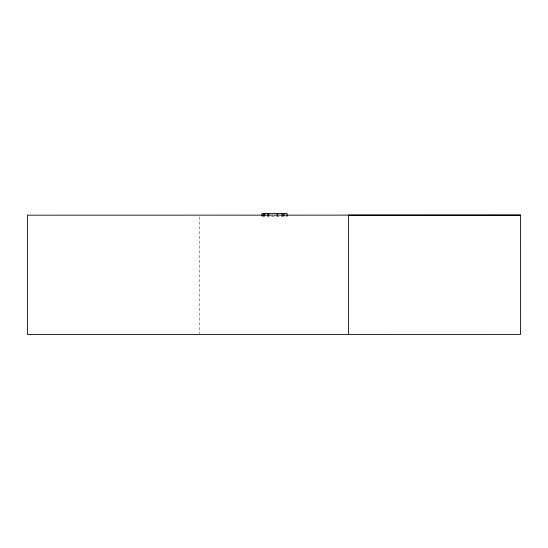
<?xml version="1.0" encoding="UTF-8"?>
<svg xmlns="http://www.w3.org/2000/svg" width="548" height="548" viewBox="0 0 548 548"><rect width="100%" height="100%" fill="white"/><g stroke="black" fill="none" stroke-linecap="round" stroke-linejoin="round"><path stroke-width="0.41" stroke-dasharray="2.74 2.06" d="M262.026 216.734L287.111 216.734M199.424 216.864L199.431 333.588"/><path stroke-width="0.82" d="M520.586 215.111L27.4 215.172L27.414 334.451L520.6 334.39L520.586 215.111L348.569 215.124L348.576 334.403M287.111 215.939L287.111 213.549L262.026 213.549L262.026 215.939M283.919 213.549L283.919 215.939M282.165 213.549L282.165 215.939M277.651 213.549L277.651 215.939M277.24 213.549L277.24 215.939M268.767 213.549L268.767 215.939M267.972 213.549L267.972 215.939M264.78 213.549L264.78 215.939M263.677 213.549L263.677 215.939"/></g></svg>
